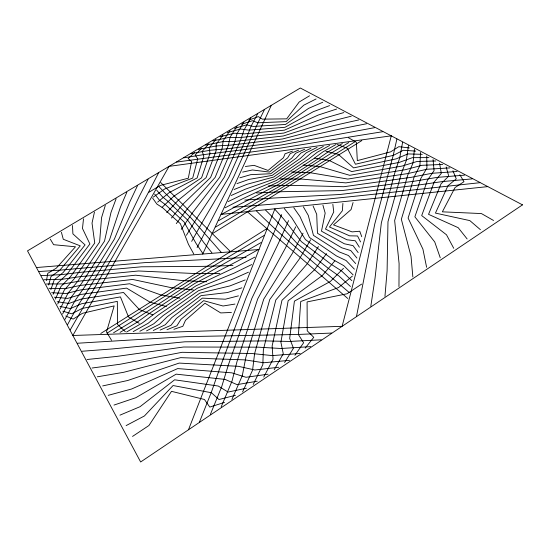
<?xml version="1.0" encoding="UTF-8"?>
<svg xmlns="http://www.w3.org/2000/svg" width="550" height="550" viewBox="0 0 550 550"><rect width="100%" height="100%" fill="white"/><g stroke="black" fill="none" stroke-linecap="round" stroke-linejoin="round"><path stroke-width="0.82" d="M398.963 286.591L399.094 263.594L394.646 220.488L407.715 175.209L413.064 162.938L414.425 148.974M420.516 152.426L419.932 165.474L414.178 176.894L401.349 219.271L411.036 256.341L412.851 276.891M342.904 203.424L342.347 210.774L329.478 226.985L349.539 235.826L357.548 235.978L360.566 241.924M384.952 296.388L387.097 270.889L387.977 221.698L401.349 173.553L406.312 160.449L408.457 145.592M83.511 218.769L82.479 228.47L89.891 243.959L66.784 274.601L57.551 283.161L53.116 294.312M370.81 306.274L375.031 278.218L381.342 222.901L395.072 171.916L399.685 158.008L402.614 142.278M46.502 280.493L47.768 273.336L56.279 268.18L75.481 246.792L53.625 244.695L50.263 239.14M356.531 316.25L374.749 224.097L393.168 155.609L396.88 139.026M94.449 212.073L92.022 223.107L94.744 243.011L70.386 276.801L60.919 286.55L55.412 299.097M48.661 285.01L50.978 276.554L59.737 270.291L80.259 245.85L63.278 239.264L61.414 232.306M353.072 202.531L351.051 209.584L333.479 224.895L352.076 231.894L359.755 231.227L361.749 236.699M105.311 205.418L101.53 217.759L99.612 242.055L74.03 279.029L64.343 289.994L57.75 303.985M50.868 289.616L54.237 279.833L63.236 272.436L85.064 244.908L72.896 233.86L72.497 225.514M116.105 198.804L110.997 212.431L104.507 241.093L77.722 281.291L67.836 293.494L60.143 308.969M188.471 429.777L274.931 208.78M199.451 422.104L211.331 392.294L219.629 368.692L245.967 298.052L281.648 214.61M210.347 414.48L221.678 386.739L228.367 364.918L251.831 298.423L278.424 243.272L288.564 220.626M221.169 406.904L231.997 381.205L237.112 361.137L257.751 298.794L285.271 248.311L295.694 226.82M126.837 192.232L120.436 207.13L109.422 240.13L81.469 283.58L71.383 297.062L62.576 314.05M231.921 399.382L242.296 375.678L245.857 357.356L263.718 299.173L292.298 253.474L303.043 233.207M242.598 391.909L252.574 370.164L254.609 353.574L269.748 299.558L299.509 258.782L310.619 239.793M202.702 254.066L271.329 105.318M137.486 185.708L129.834 201.843L114.359 239.161L85.271 285.904L74.992 300.692L65.065 319.248M253.206 384.491L262.824 364.657L263.368 349.786L275.825 299.942L306.914 264.22L318.443 246.586M264.516 109.505L257.902 122.966L233.681 176.846L197.106 247.617M148.074 179.218L139.198 196.577L119.323 238.184L89.121 288.255L78.671 304.384L67.609 324.548M263.746 377.121L273.054 359.171L272.133 345.998L281.964 300.327L314.511 269.816L326.514 253.605M257.675 113.706L250.972 126.5L246.785 137.28L228.992 176.983L203.472 220.192L191.675 241.361M158.599 172.776C131.374 226.435 100.093 277.791 70.201 329.959M250.8 117.934L244.035 130.041L240.646 139.982L224.345 177.121L198.241 215.985L186.395 235.276M274.209 369.799L283.264 353.691L280.899 342.21L288.159 300.719L322.321 275.557L334.854 260.851M243.897 122.176L237.091 133.588L234.506 142.677L219.725 177.265L193.126 211.867L181.266 229.364M284.604 362.526L293.452 348.226L289.671 338.422L294.408 301.118L330.351 281.462L343.475 268.345M236.961 126.431L230.127 137.136L228.374 145.372L215.139 177.396L188.127 207.838L176.275 223.616M229.996 130.714L223.163 140.697L222.234 148.067L210.588 177.533L183.232 203.899L171.428 218.027M294.931 355.3L303.614 342.767L298.451 334.627L300.719 301.517L338.601 287.526L352.392 276.093M223.004 135.011L216.184 144.258L216.109 150.755L206.071 177.671L178.447 200.049L166.705 212.589M305.195 348.123L313.754 337.329L307.237 330.832L307.086 301.923L347.091 293.769L361.618 284.109M215.978 139.329L209.192 147.826L209.976 153.45L201.589 177.801L173.766 196.281L162.106 207.295M208.917 143.667L202.194 151.394L203.851 156.138L197.134 177.939L169.187 192.589L157.63 202.139M201.829 148.019L195.181 154.976L197.725 158.833L192.706 178.069L164.697 188.98L153.271 197.113M194.707 152.391L188.162 158.558L191.606 161.521L188.313 178.2L160.304 185.439L149.022 192.218M132.529 436.425L148.926 425.521L171.511 391.339L204.442 399.486L209.798 407.082L224.489 402.394M100.767 333.479L266.901 228.614M212.362 233.681L361.79 140.594M107.147 333.114L192.404 278.719L263.966 235.544M355.272 141.584L282.253 187.44L215.621 227.047M113.582 332.75L131.471 321.874L193.607 281.071L260.975 242.605M309.561 95.776L299.186 102.011L286.66 118.862L262.322 119.137L258.335 116.6L248.724 120.134M348.796 142.56L333.933 151.429L280.782 185.673L218.824 220.529M120.072 332.379L136.971 322.348L149.964 313.032L194.817 283.442L238.315 260.728L257.936 249.789M342.375 143.536L328.329 151.697L317.762 159.122L279.324 183.927L239.986 204.242L221.98 214.115M126.61 332.007L142.519 322.822L154.268 313.913L196.041 285.835L236.239 266.874L254.836 257.111M335.988 144.506L322.768 151.965L313.356 158.943L277.881 182.194L241.835 199.127L225.074 207.811M133.196 331.629L148.115 323.304L158.613 314.799L197.278 288.248L234.135 273.13L251.68 264.571M329.649 145.461L317.254 152.233L308.99 158.764L276.444 180.469L243.657 194.095L228.119 201.616M139.844 331.251L153.766 323.792L162.999 315.693L198.522 290.689L231.99 279.489L248.462 272.174M126.129 425.597L144.409 415.972L173.085 385.536L211.379 392.728L218.969 399.534L235.476 395.292M323.352 146.417L311.781 152.494L304.652 158.586L275.021 178.764L245.458 189.131L231.11 195.518M146.541 330.873L159.472 324.28L167.42 316.601L199.781 293.15L229.811 285.952L245.183 279.923M316.078 98.973L303.834 105.153L286.103 121.646L257.847 122.781L252.457 120.718L241.608 124.259M317.096 147.366L306.35 152.756L300.348 158.414L273.604 177.072L247.225 184.236L234.059 189.523M153.292 330.488L165.227 324.775L171.882 317.508L201.053 295.632L227.597 292.524L241.842 287.815M310.887 148.308L300.967 153.017L296.079 158.235L272.209 175.395L248.971 179.41L236.954 183.624M304.721 149.243L295.625 153.278L291.837 158.063L270.813 173.731L250.697 174.659L239.807 177.822M160.098 330.103L171.043 325.27L176.378 318.429L202.338 298.141L225.342 299.207L238.439 295.866M322.761 102.252L308.577 108.371L285.553 124.458L253.344 126.452L246.544 124.864L234.465 128.404M119.955 415.154L140.03 406.704L174.632 379.803L218.254 386.038L228.058 392.054L246.4 388.224M298.588 150.171L290.324 153.532L287.629 157.891L269.438 172.074L252.395 169.971L242.612 172.109M166.959 329.711L176.907 325.779L180.923 319.357L203.631 300.671L223.046 306.006L234.96 304.074M329.608 105.607L313.418 111.65L284.989 127.297L248.813 130.137L240.597 129.03L227.301 132.564M292.504 151.092L285.058 153.787L283.456 157.726L268.07 170.438L254.066 165.351L245.376 166.485M173.876 329.312L182.834 326.288L185.501 320.293L204.937 303.229L220.715 312.929L231.419 312.448M113.994 405.075L135.781 397.719L176.158 374.151L225.067 379.404L237.071 384.636L257.262 381.198M336.627 109.051L318.361 115.005L284.419 130.171L244.255 133.856L234.616 133.217L220.11 136.737M343.832 112.585L323.421 118.429L283.848 133.066L239.669 137.596L228.607 137.438L212.891 140.924M108.233 395.333L131.656 388.987L177.671 368.582L231.811 372.838L246.001 377.279L268.07 374.206M351.223 116.208L328.584 121.935L283.271 135.994L235.049 141.357L222.558 141.673L205.652 145.131M358.806 119.927L333.864 125.51L282.686 138.951L230.402 145.145L216.473 145.942L198.385 149.346M102.671 385.928L127.648 380.511L179.156 363.082L238.494 366.334L254.856 369.992L278.822 367.256M366.596 123.743L339.261 129.167L282.095 141.941L225.727 148.954L210.347 150.233L191.091 153.581M374.598 127.669L281.497 144.959L204.194 154.543L183.769 157.829M97.288 376.826L123.757 372.274L180.627 357.651L245.114 359.886L263.636 362.766L289.513 360.339M382.814 131.697L280.899 148.005L176.419 162.092M92.084 368.019L119.969 364.272L182.071 352.303L251.673 353.499L272.339 355.596L300.149 353.464M221.011 214.39L487.816 186.615M87.044 359.501L116.291 356.482L183.501 347.016L258.177 347.167L280.968 348.494L310.722 346.624M479.882 182.71C397.623 191.476 315.494 201.403 232.946 207.219M472.127 178.887L442.159 181.603L417.732 185.13L339.852 194.508L273.295 198.055L244.805 200.083M464.544 175.147L436.954 177.409L414.514 181.184L341.873 190.596L282.776 191.682L256.603 192.995M36.438 267.541L259.002 249.501M82.163 351.244L112.709 348.906L184.917 341.804L264.612 340.897L289.527 341.447L321.248 339.817M457.119 171.49L431.853 173.298L411.352 177.306L343.867 186.718L292.194 185.35L268.324 185.948M38.858 271.542L60.143 270.139L144.368 262.659L246.036 257.489M449.859 167.915L426.855 169.269L408.237 173.491L345.847 182.882L301.551 179.066L279.984 178.942M77.433 343.241L186.306 336.655L298.011 334.462L331.712 333.053M41.326 275.619L61.339 274.643L79.234 272.456L141.474 266.798L202.984 266.358L232.987 265.526M442.743 164.409L421.946 165.323L405.178 169.737L347.799 179.08L310.839 172.817L291.569 171.978M43.835 279.771L62.556 279.228L79.571 276.719L138.559 270.978L192.583 273.433L219.849 273.611M435.779 160.978L417.141 161.453L402.167 166.045L349.745 175.319L320.066 166.616L303.084 165.055M46.399 283.999L63.793 283.896L79.908 281.043L135.609 275.192L182.105 280.555L206.621 281.751M428.959 157.616L412.424 157.651L399.211 162.415L351.663 171.586L329.223 160.456L314.538 158.173M49.012 288.317L65.051 288.647L80.252 285.436L132.632 279.455L171.545 287.732L193.311 289.953M422.283 154.33L407.797 153.924L396.296 158.84L353.567 167.894L338.326 154.344L325.923 151.326M51.672 292.71L66.337 293.487L80.602 289.898L129.628 283.752L160.909 294.965L179.912 298.203M415.738 151.099L403.26 150.274L393.429 155.327L355.451 164.237L347.359 148.266L337.239 144.519M54.381 297.192L67.65 298.416L80.96 294.436L126.596 288.097L150.191 302.252L166.423 306.508M409.324 147.943L398.805 146.685L390.603 151.869L357.321 160.614L356.338 142.23L348.494 137.754M57.152 301.764L68.984 303.442L81.324 299.042L123.537 292.476L139.391 309.588L152.838 314.868M59.971 306.426L70.338 308.564L81.689 303.717L120.443 296.904L128.514 316.986L139.171 323.283M62.851 311.183L71.727 313.782L82.067 308.474L117.322 301.373L117.549 324.438L125.407 331.76M65.794 316.037L73.136 319.103L82.445 313.308L114.166 305.889L106.501 331.952L111.554 340.292M493.556 220.488L481.415 213.565L442.365 211.833L455.049 187.543L463.973 181.699L459.848 174.728M480.404 229.68L469.831 220.605L435.435 213.091L447.975 185.701L456.28 178.867L452.939 170.809M247.459 211.819L347.772 298.485M349.14 292.449C317.879 265.732 285.56 240.254 256.52 211.021M350.488 286.502L338.958 276.011L328.446 268.503L297.378 243.774L275.385 219.904L265.684 210.217M351.808 280.644L341.378 270.799L331.162 264.296L301.4 241.67L283.511 218.797L274.952 209.406M353.114 274.869L343.771 265.65L333.85 260.123L305.422 239.566L291.699 217.683L284.322 208.581M160.751 182.579L230.471 251.611M354.399 269.177L346.136 260.562L336.524 255.984L309.444 237.462L299.963 216.556L293.81 207.742M158.73 186.367L164.945 192.981L191.242 218.192L221.127 252.209M355.671 263.574L348.466 255.53L339.171 251.886L313.452 235.366L308.296 215.414L303.401 206.896M156.688 190.19L162.278 196.639L168.162 201.499L187.633 220.048L203.596 242.289L211.894 252.801M356.922 258.046L350.776 250.559L341.798 247.816L317.467 233.269L316.697 214.273L313.101 206.044M467.136 238.954L458.191 227.679L428.539 214.342L441.011 183.886L448.731 176.083L446.174 166.98M154.619 194.061L159.583 200.337L165.433 204.641L184.023 221.904L195.972 243.272L202.764 253.378M358.153 252.594L353.059 245.644L344.396 243.788L321.475 231.172L325.174 213.118L322.919 205.184M152.529 197.966L156.86 204.064L162.676 207.811L180.414 223.761L188.416 244.255L193.744 253.956M359.37 247.218L355.314 240.783L346.981 239.786L325.476 229.082L333.726 211.949L332.853 204.311M453.75 248.311L446.49 234.788L421.685 215.579L434.149 182.098L441.327 173.36L439.553 163.226M440.241 257.751L434.734 241.938L414.872 216.817L427.391 180.338L434.067 170.679L433.077 159.548M426.607 267.279L422.916 249.123L408.093 218.048L420.736 178.606L426.931 168.053L426.731 155.953M391.263 135.836L342.121 326.322L72.847 335.486L169.049 166.375L391.263 135.836M522.5 204.861L140.642 461.986L27.5 250.869L300.321 88.014L522.5 204.861"/></g></svg>
